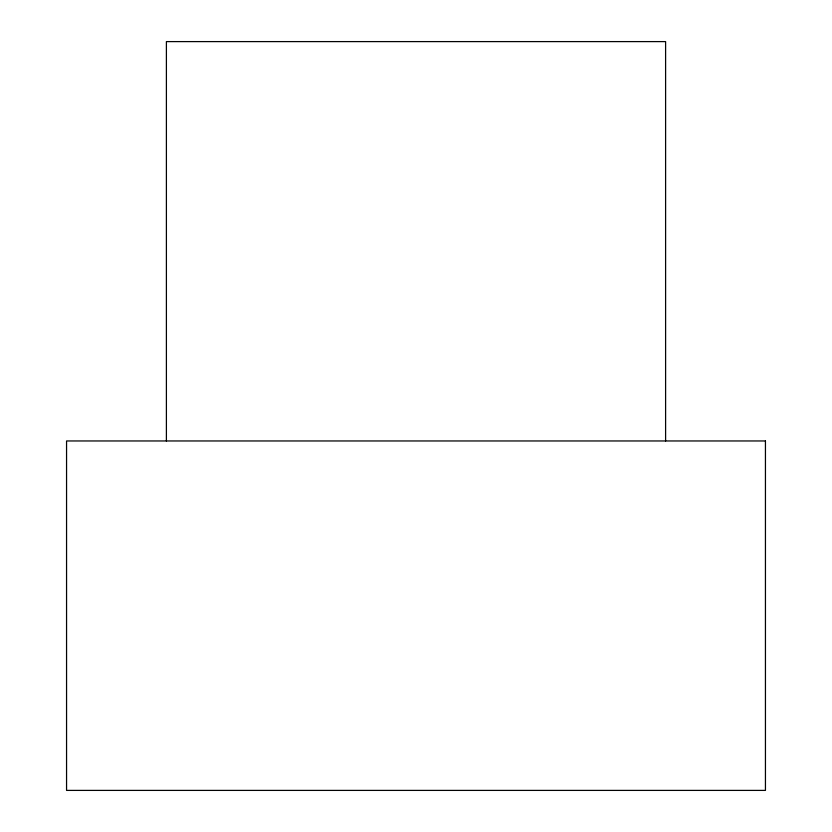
<?xml version="1.0" encoding="UTF-8"?>
<svg xmlns="http://www.w3.org/2000/svg" width="832" height="832" viewBox="0 0 832 832"><rect width="100%" height="100%" fill="white"/><g stroke="black" fill="none" stroke-linecap="round" stroke-linejoin="round"><path stroke-width="1.25" d="M665.6 440.96L665.6 41.6L166.4 41.6L166.4 440.96M765.44 440.96L66.56 440.96L66.56 790.4L765.44 790.4L765.44 440.96"/></g></svg>
